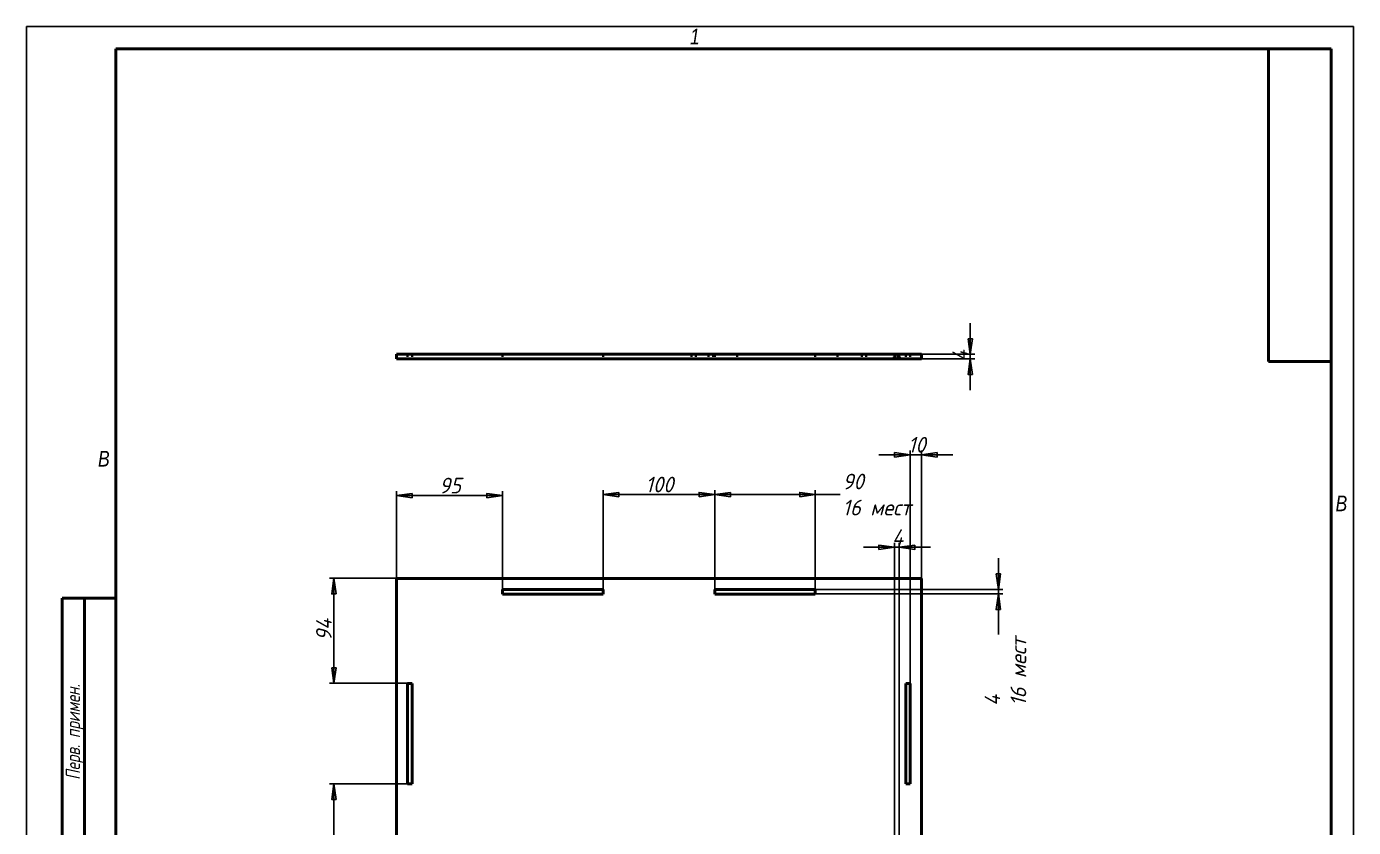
# Model space of a CAD drawing. Header units: millimetres. Extents: x 0 to 1279, y -15 to 1680.
# Drawn here: x 0 to 1188, y 963 to 1680 of the extents above; entities that cross this region are included whole.
import ezdxf
from ezdxf.enums import TextEntityAlignment as Align

# ---------------------------------------------------------------- set-up
doc = ezdxf.new("R2010")
doc.units = ezdxf.units.MM
doc.header["$LTSCALE"] = 4
doc.linetypes.add('DASHED', pattern=[0.2067, 0.1654, -0.0413])
for name, color, linetype, lineweight in [('Видимый контур (ГОСТ)', 7, 'Continuous', 50), ('Кромка (ГОСТ)', 7, 'Continuous', 50), ('Невидимый контур (ГОСТ)', 7, 'DASHED', 35), ('Обозначение (ГОСТ)', 7, 'Continuous', 25), ('Размер (ГОСТ)', 7, 'Continuous', 25), ('Эскизная геометрия (ГОСТ)', 7, 'Continuous', 50)]:
    doc.layers.add(name, color=color, linetype=linetype, lineweight=lineweight)
doc.styles.add('Альтернативный текст (ГОСТ)', font='', dxfattribs={"width": 0.8})
doc.styles.add('Обычный текст (ГОСТ)', font='GOST Common Italic.ttf')
doc.styles.get('Альтернативный текст (ГОСТ)').set_extended_font_data('Arial', italic=True)
doc.dimstyles.new('Обычный (ГОСТ)', dxfattribs={"dimscale": 4, "dimtxt": 3.5, "dimasz": 3.5, "dimexe": 1, "dimexo": 0, "dimgap": 0.5, "dimtad": 1, "dimrnd": 1e-08, "dimtxsty": 'Обычный текст (ГОСТ)', "dimblk": 'Filled-1', "dimcen": 0.09, "dimdle": 15, "dimclrd": 256, "dimclre": 256, "dimclrt": 256, "dimazin": 2, "dimtfac": 0.714286, "dimtdec": 3, "dimtmove": 0, "dimatfit": 3, "dimfxl": 1, "dimtolj": 1, "dimlwd": 25, "dimlwe": 25, "dimarcsym": 0})

# ---------------------------------------------------------------- blocks, each defined once
blk = doc.blocks.new('ГОСТ - Доп. графы 2')
at = {"layer": 'Эскизная геометрия (ГОСТ)'}
for p, q in [((-12, 0), (-12, 120)), ((-12, 120), (0, 120)), ((-7, 0), (-7, 120)), ((-12, 60), (0, 60)), ((0, 0), (-12, 0))]:
    blk.add_line(p, q, dxfattribs=at)
at = {"layer": 'Обозначение (ГОСТ)', "char_height": 3.17, "attachment_point": 5, "rotation": 90, "style": 'Альтернативный текст (ГОСТ)'}
for s, insert, width in [('\\fGOST Common|b0|i1;\\H3.1700;Перв. примен.', (-9.19, 90.05), 60.0143), ('\\fGOST Common|b0|i1;\\H3.1700;Справ. №', (-9.1, 30), 59.9357)]:
    blk.add_mtext(s, dxfattribs=dict(at, insert=insert, width=width))
at = {"layer": 'Обозначение (ГОСТ)', "lineweight": 30, "width": 0.8, "flags": 17}
for tag, p in [('Первичная_применяемость', (-3.65, 90.03)), ('Справочный_номер', (-3.55, 30.02))]:
    blk.add_attdef(tag, text='', height=3.17, rotation=90, dxfattribs=at).set_placement(p, align=Align.MIDDLE_CENTER)
blk = doc.blocks.new('ГОСТ - Доп. графы 4')
at = {"layer": 'Эскизная геометрия (ГОСТ)'}
for p, q in [((-14, -70), (-14, 0)), ((0, 0), (0, -70)), ((0, -70), (-14, -70))]:
    blk.add_line(p, q, dxfattribs=at)
at = {"layer": 'Обозначение (ГОСТ)', "color": 7, "lineweight": 30, "width": 0.8, "flags": 17}
blk.add_attdef('ОБОЗНАЧЕНИЕ', text='', height=5, rotation=90, dxfattribs=at).set_placement((-6.99, -35.15), align=Align.MIDDLE_CENTER)
blk = doc.blocks.new('Рамки ГОСТ_ граница 420x297')
at = {"layer": 'Кромка (ГОСТ)', "lineweight": 25}
for p, q in [((0, 0), (0, 420)), ((0, 420), (297, 420)), ((297, 420), (297, 0)), ((297, 0), (0, 0))]:
    blk.add_line(p, q, dxfattribs=at)
at = {"layer": 'Кромка (ГОСТ)'}
for p, q in [((292, 415), (20, 415)), ((20, 415), (20, 5)), ((292, 5), (292, 415)), ((292, 210), (297, 210)), ((20, 5), (292, 5))]:
    blk.add_line(p, q, dxfattribs=at)
at = {"layer": 'Кромка (ГОСТ)', "attachment_point": 1, "style": 'Альтернативный текст (ГОСТ)'}
for s, insert, char_height in [('\\A1;\\fArial|b0|i1;\\H3.5000;1', (148.5, 419.5), 3.5), ('\\A1;\\fArial|b0|i1;\\H3.5000;B', (16, 325), 3.5), ('\\A1;\\fArial|b0|i1;\\H3.5000;B', (293, 315), 3.5), ('\\A1;\\fArial|b0|i1;\\H3.5000;A', (16, 155), 3.5), ('\\A1;\\fArial|b0|i1;\\H3.5000;A', (293, 105), 3.5), ('\\A1;\\fArial|b0|i1;\\H3.5000;1', (148.5, 4.5), 3.5), ('\\A1;\\fGOST Common|b0|i1;\\H3.1700;Формат A3', (247, 4.5), 3.17)]:
    blk.add_mtext(s, dxfattribs=dict(at, insert=insert, char_height=char_height))
blk = doc.blocks.new('Filled-1')
at = {"color": 0}
for p, q in [((0, 0), (-1, 0.143)), ((-1, 0.143), (-1, -0.143)), ((-1, 0), (0, 0)), ((-1, -0.143), (0, 0))]:
    blk.add_line(p, q, dxfattribs=at)
at = {"color": 0, "flags": 128}
blk.add_lwpolyline([(-1, -0.143), (0, 0), (-1, 0.143), (-1, -0.143)], dxfattribs=at)
at = {"color": 0}
blk.add_solid([(-1, -0.143), (0, 0), (-1, 0.143), (-1, -0.143)], dxfattribs=at)
blk = doc.blocks.new('*D8')
at = {"layer": 'Defpoints', "color": 0, "linetype": 'Continuous', "transparency": 16777216}
for p in [(801.2, 1386.5), (801.2, 1382.5), (844.9, 1382.5)]:
    blk.add_point(p, dxfattribs=at)
at = {"layer": 'Размер (ГОСТ)', "linetype": 'Continuous', "lineweight": 25, "transparency": 16777216}
for p, q in [((844.9, 1400.5), (844.9, 1414.5)), ((801.2, 1386.5), (848.9, 1386.5)), ((801.2, 1382.5), (848.9, 1382.5)), ((844.9, 1386.5), (844.9, 1382.5)), ((844.9, 1368.5), (844.9, 1354.5))]:
    blk.add_line(p, q, dxfattribs=at)
at = {"layer": 'Размер (ГОСТ)', "linetype": 'Continuous', "lineweight": 25, "transparency": 16777216, "xscale": 14, "yscale": 14, "zscale": 14}
for p, rotation in [((844.9, 1386.5), 270), ((844.9, 1382.5), 90)]:
    blk.add_blockref('Filled-1', p, dxfattribs=dict(at, rotation=rotation))
at = {"layer": 'Размер (ГОСТ)', "linetype": 'Continuous', "lineweight": 25, "transparency": 16777216, "insert": (828.9, 1380.2), "char_height": 14, "attachment_point": 1, "rotation": 90, "style": 'Обычный текст (ГОСТ)'}
blk.add_mtext('\\A1;4', dxfattribs=at)
blk = doc.blocks.new('*D9')
at = {"layer": 'Defpoints', "color": 0, "linetype": 'Continuous', "transparency": 16777216}
for p in [(706.2, 1175.9), (706.2, 1171.9), (870.1, 1175.9)]:
    blk.add_point(p, dxfattribs=at)
at = {"layer": 'Размер (ГОСТ)', "linetype": 'Continuous', "lineweight": 25, "transparency": 16777216}
for p, q in [((870.1, 1189.9), (870.1, 1203.9)), ((706.2, 1175.9), (874.1, 1175.9)), ((706.2, 1171.9), (874.1, 1171.9)), ((870.1, 1175.9), (870.1, 1171.9)), ((870.1, 1157.9), (870.1, 1135.6))]:
    blk.add_line(p, q, dxfattribs=at)
at = {"layer": 'Размер (ГОСТ)', "linetype": 'Continuous', "lineweight": 25, "transparency": 16777216, "xscale": 14, "yscale": 14, "zscale": 14}
for p, rotation in [((870.1, 1175.9), 270), ((870.1, 1171.9), 90)]:
    blk.add_blockref('Filled-1', p, dxfattribs=dict(at, rotation=rotation))
at = {"layer": 'Размер (ГОСТ)', "linetype": 'Continuous', "lineweight": 25, "transparency": 16777216, "insert": (857.7, 1071.6), "char_height": 14, "attachment_point": 1, "rotation": 90, "style": 'Обычный текст (ГОСТ)'}
blk.add_mtext('\\A1;\\fGOST Common|b0|i1;4\\P\\fGOST Common|b0|i1;16 мест\\P', dxfattribs=at)
blk = doc.blocks.new('*D10')
at = {"layer": 'Defpoints', "color": 0, "linetype": 'Continuous', "transparency": 16777216}
for p in [(616.2, 1260.9), (616.2, 1175.9), (706.2, 1175.9)]:
    blk.add_point(p, dxfattribs=at)
at = {"layer": 'Размер (ГОСТ)', "linetype": 'Continuous', "lineweight": 25, "transparency": 16777216}
for p, q in [((616.2, 1175.9), (616.2, 1264.9)), ((630.2, 1260.9), (692.2, 1260.9)), ((706.2, 1175.9), (706.2, 1264.9)), ((706.2, 1260.9), (728.5, 1260.9))]:
    blk.add_line(p, q, dxfattribs=at)
at = {"layer": 'Размер (ГОСТ)', "linetype": 'Continuous', "lineweight": 25, "transparency": 16777216, "xscale": 14, "yscale": 14, "zscale": 14, "rotation": 180}
blk.add_blockref('Filled-1', (616.2, 1260.9), dxfattribs=at)
at = {"layer": 'Размер (ГОСТ)', "linetype": 'Continuous', "lineweight": 25, "transparency": 16777216, "xscale": 14, "yscale": 14, "zscale": 14}
blk.add_blockref('Filled-1', (706.2, 1260.9), dxfattribs=at)
at = {"layer": 'Размер (ГОСТ)', "linetype": 'Continuous', "lineweight": 25, "transparency": 16777216, "insert": (730.5, 1279.6), "char_height": 14, "attachment_point": 1, "style": 'Обычный текст (ГОСТ)'}
blk.add_mtext('\\A1;\\fGOST Common|b0|i1;90\\P\\fGOST Common|b0|i1;16 мест', dxfattribs=at)
blk = doc.blocks.new('*D11')
at = {"layer": 'Defpoints', "color": 0, "linetype": 'Continuous', "transparency": 16777216}
for p in [(777.2, 1213.7), (777.2, 857.9), (781.2, 857.9)]:
    blk.add_point(p, dxfattribs=at)
at = {"layer": 'Размер (ГОСТ)', "linetype": 'Continuous', "lineweight": 25, "transparency": 16777216}
for p, q in [((763.2, 1213.7), (749.2, 1213.7)), ((777.2, 857.9), (777.2, 1217.7)), ((781.2, 1213.7), (777.2, 1213.7)), ((781.2, 857.9), (781.2, 1217.7)), ((795.2, 1213.7), (809.2, 1213.7))]:
    blk.add_line(p, q, dxfattribs=at)
at = {"layer": 'Размер (ГОСТ)', "linetype": 'Continuous', "lineweight": 25, "transparency": 16777216, "xscale": 14, "yscale": 14, "zscale": 14}
blk.add_blockref('Filled-1', (777.2, 1213.7), dxfattribs=at)
at = {"layer": 'Размер (ГОСТ)', "linetype": 'Continuous', "lineweight": 25, "transparency": 16777216, "xscale": 14, "yscale": 14, "zscale": 14, "rotation": 180}
blk.add_blockref('Filled-1', (781.2, 1213.7), dxfattribs=at)
at = {"layer": 'Размер (ГОСТ)', "linetype": 'Continuous', "lineweight": 25, "transparency": 16777216, "insert": (774.9, 1229.7), "char_height": 14, "attachment_point": 1, "style": 'Обычный текст (ГОСТ)'}
blk.add_mtext('\\A1;4', dxfattribs=at)
blk = doc.blocks.new('*D14')
at = {"layer": 'Defpoints', "color": 0, "linetype": 'Continuous', "transparency": 16777216}
for p in [(331.2, 1260), (331.2, 1185.9), (426.2, 1175.9)]:
    blk.add_point(p, dxfattribs=at)
at = {"layer": 'Размер (ГОСТ)', "linetype": 'Continuous', "lineweight": 25, "transparency": 16777216}
for p, q in [((331.2, 1185.9), (331.2, 1264)), ((412.2, 1260), (345.2, 1260)), ((426.2, 1175.9), (426.2, 1264))]:
    blk.add_line(p, q, dxfattribs=at)
at = {"layer": 'Размер (ГОСТ)', "linetype": 'Continuous', "lineweight": 25, "transparency": 16777216, "xscale": 14, "yscale": 14, "zscale": 14, "rotation": 180}
blk.add_blockref('Filled-1', (331.2, 1260), dxfattribs=at)
at = {"layer": 'Размер (ГОСТ)', "linetype": 'Continuous', "lineweight": 25, "transparency": 16777216, "xscale": 14, "yscale": 14, "zscale": 14}
blk.add_blockref('Filled-1', (426.2, 1260), dxfattribs=at)
at = {"layer": 'Размер (ГОСТ)', "linetype": 'Continuous', "lineweight": 25, "transparency": 16777216, "insert": (369.4, 1276), "char_height": 14, "attachment_point": 1, "style": 'Обычный текст (ГОСТ)'}
blk.add_mtext('\\A1;95', dxfattribs=at)
blk = doc.blocks.new('*D15')
at = {"layer": 'Defpoints', "color": 0, "linetype": 'Continuous', "transparency": 16777216}
for p in [(616.2, 1260.9), (516.2, 1175.9), (616.2, 1175.9)]:
    blk.add_point(p, dxfattribs=at)
at = {"layer": 'Размер (ГОСТ)', "linetype": 'Continuous', "lineweight": 25, "transparency": 16777216}
for p, q in [((516.2, 1175.9), (516.2, 1264.9)), ((530.2, 1260.9), (602.2, 1260.9)), ((616.2, 1175.9), (616.2, 1264.9))]:
    blk.add_line(p, q, dxfattribs=at)
at = {"layer": 'Размер (ГОСТ)', "linetype": 'Continuous', "lineweight": 25, "transparency": 16777216, "xscale": 14, "yscale": 14, "zscale": 14, "rotation": 180}
blk.add_blockref('Filled-1', (516.2, 1260.9), dxfattribs=at)
at = {"layer": 'Размер (ГОСТ)', "linetype": 'Continuous', "lineweight": 25, "transparency": 16777216, "xscale": 14, "yscale": 14, "zscale": 14}
blk.add_blockref('Filled-1', (616.2, 1260.9), dxfattribs=at)
at = {"layer": 'Размер (ГОСТ)', "linetype": 'Continuous', "lineweight": 25, "transparency": 16777216, "insert": (554.1, 1276.9), "char_height": 14, "attachment_point": 1, "style": 'Обычный текст (ГОСТ)'}
blk.add_mtext('\\A1;100', dxfattribs=at)
blk = doc.blocks.new('*D16')
at = {"layer": 'Defpoints', "color": 0, "linetype": 'Continuous', "transparency": 16777216}
for p in [(275.2, 1185.9), (331.2, 1185.9), (341.2, 1091.9)]:
    blk.add_point(p, dxfattribs=at)
at = {"layer": 'Размер (ГОСТ)', "linetype": 'Continuous', "lineweight": 25, "transparency": 16777216}
for p, q in [((331.2, 1185.9), (271.2, 1185.9)), ((275.2, 1105.9), (275.2, 1171.9)), ((341.2, 1091.9), (271.2, 1091.9))]:
    blk.add_line(p, q, dxfattribs=at)
at = {"layer": 'Размер (ГОСТ)', "linetype": 'Continuous', "lineweight": 25, "transparency": 16777216, "xscale": 14, "yscale": 14, "zscale": 14}
for p, rotation in [((275.2, 1185.9), 90), ((275.2, 1091.9), 270)]:
    blk.add_blockref('Filled-1', p, dxfattribs=dict(at, rotation=rotation))
at = {"layer": 'Размер (ГОСТ)', "linetype": 'Continuous', "lineweight": 25, "transparency": 16777216, "insert": (259.2, 1129.8), "char_height": 14, "attachment_point": 1, "rotation": 90, "style": 'Обычный текст (ГОСТ)'}
blk.add_mtext('\\A1;94', dxfattribs=at)
blk = doc.blocks.new('*D17')
at = {"layer": 'Defpoints', "color": 0, "linetype": 'Continuous', "transparency": 16777216}
for p in [(341.2, 1001.9), (275.2, 880.4), (341.2, 880.4)]:
    blk.add_point(p, dxfattribs=at)
at = {"layer": 'Размер (ГОСТ)', "linetype": 'Continuous', "lineweight": 25, "transparency": 16777216}
for p, q in [((341.2, 1001.9), (271.2, 1001.9)), ((275.2, 987.9), (275.2, 894.4)), ((341.2, 880.4), (271.2, 880.4))]:
    blk.add_line(p, q, dxfattribs=at)
at = {"layer": 'Размер (ГОСТ)', "linetype": 'Continuous', "lineweight": 25, "transparency": 16777216, "xscale": 14, "yscale": 14, "zscale": 14}
for p, rotation in [((275.2, 1001.9), 90), ((275.2, 880.4), 270)]:
    blk.add_blockref('Filled-1', p, dxfattribs=dict(at, rotation=rotation))
at = {"layer": 'Размер (ГОСТ)', "linetype": 'Continuous', "lineweight": 25, "transparency": 16777216, "insert": (259.2, 928.7), "char_height": 14, "attachment_point": 1, "rotation": 90, "style": 'Обычный текст (ГОСТ)'}
blk.add_mtext('\\A1;122', dxfattribs=at)
blk = doc.blocks.new('*D21')
at = {"layer": 'Defpoints', "color": 0, "linetype": 'Continuous', "transparency": 16777216}
for p in [(801.2, 1296.5), (801.2, 1185.9), (791.2, 1091.9)]:
    blk.add_point(p, dxfattribs=at)
at = {"layer": 'Размер (ГОСТ)', "linetype": 'Continuous', "lineweight": 25, "transparency": 16777216}
for p, q in [((777.2, 1296.5), (763.2, 1296.5)), ((791.2, 1091.9), (791.2, 1300.5)), ((791.2, 1296.5), (801.2, 1296.5)), ((801.2, 1185.9), (801.2, 1300.5)), ((815.2, 1296.5), (829.2, 1296.5))]:
    blk.add_line(p, q, dxfattribs=at)
at = {"layer": 'Размер (ГОСТ)', "linetype": 'Continuous', "lineweight": 25, "transparency": 16777216, "xscale": 14, "yscale": 14, "zscale": 14}
blk.add_blockref('Filled-1', (791.2, 1296.5), dxfattribs=at)
at = {"layer": 'Размер (ГОСТ)', "linetype": 'Continuous', "lineweight": 25, "transparency": 16777216, "xscale": 14, "yscale": 14, "zscale": 14, "rotation": 180}
blk.add_blockref('Filled-1', (801.2, 1296.5), dxfattribs=at)
at = {"layer": 'Размер (ГОСТ)', "linetype": 'Continuous', "lineweight": 25, "transparency": 16777216, "insert": (789.1, 1312.5), "char_height": 14, "attachment_point": 1, "style": 'Обычный текст (ГОСТ)'}
blk.add_mtext('\\A1;10', dxfattribs=at)

msp = doc.modelspace()

# ---------------------------------------------------------------- linework, layer by layer
at = {"layer": 'Видимый контур (ГОСТ)'}
for p, q in [((331.195, 1382.523), (331.195, 1386.523)), ((331.195, 1386.523), (801.195, 1386.523)), ((331.195, 1382.523), (801.195, 1382.523)), ((801.195, 1382.523), (801.195, 1386.523)), ((331.195, 1185.866), (331.195, 484.866)), ((801.195, 1185.866), (331.195, 1185.866)), ((801.195, 484.866), (801.195, 1185.866)), ((426.195, 1175.866), (516.195, 1175.866)), ((426.195, 1171.866), (426.195, 1175.866)), ((516.195, 1171.866), (426.195, 1171.866)), ((516.195, 1175.866), (516.195, 1171.866)), ((616.195, 1175.866), (706.195, 1175.866)), ((616.195, 1171.866), (616.195, 1175.866)), ((706.195, 1171.866), (616.195, 1171.866)), ((706.195, 1175.866), (706.195, 1171.866)), ((341.195, 1091.866), (345.195, 1091.866)), ((341.195, 1001.866), (341.195, 1091.866)), ((345.195, 1091.866), (345.195, 1001.866)), ((787.195, 1091.866), (791.195, 1091.866)), ((787.195, 1001.866), (787.195, 1091.866)), ((791.195, 1091.866), (791.195, 1001.866)), ((345.195, 1001.866), (341.195, 1001.866)), ((791.195, 1001.866), (787.195, 1001.866))]:
    msp.add_line(p, q, dxfattribs=at)
at = {"layer": 'Невидимый контур (ГОСТ)', "ltscale": 1.904597}
for p, q in [((341.195, 1382.523), (341.195, 1386.523)), ((345.195, 1382.523), (345.195, 1386.523)), ((426.195, 1382.523), (426.195, 1386.523)), ((516.195, 1382.523), (516.195, 1386.523)), ((595.195, 1382.523), (595.195, 1386.523)), ((599.195, 1382.523), (599.195, 1386.523)), ((610.695, 1382.523), (610.695, 1386.523)), ((614.695, 1382.523), (614.695, 1386.523)), ((616.195, 1382.523), (616.195, 1386.523)), ((636.195, 1382.523), (636.195, 1386.523)), ((706.195, 1382.523), (706.195, 1386.523)), ((726.195, 1382.523), (726.195, 1386.523)), ((747.695, 1382.523), (747.695, 1386.523)), ((751.695, 1382.523), (751.695, 1386.523)), ((777.195, 1382.523), (777.195, 1386.523)), ((781.195, 1382.523), (781.195, 1386.523)), ((787.195, 1382.523), (787.195, 1386.523)), ((791.195, 1382.523), (791.195, 1386.523))]:
    msp.add_line(p, q, dxfattribs=at)
at = {"layer": 'Невидимый контур (ГОСТ)', "ltscale": 3.889358}
msp.add_line((781.795, 1384.223), (776.595, 1384.223), dxfattribs=at)
at = {"layer": 'Невидимый контур (ГОСТ)', "ltscale": 0.809396}
for p, q in [((776.595, 1382.523), (776.595, 1384.223)), ((781.795, 1382.523), (781.795, 1384.223))]:
    msp.add_line(p, q, dxfattribs=at)

# ---------------------------------------------------------------- block references
at = {"xscale": 4, "yscale": 4, "zscale": 4}
for name, p in [('Рамки ГОСТ_ граница 420x297', (0, 0)), ('ГОСТ - Доп. графы 4', (1168, 1660)), ('ГОСТ - Доп. графы 2', (80, 688))]:
    msp.add_blockref(name, p, dxfattribs=at)

# ---------------------------------------------------------------- dimensions: what is measured, and where the dimension line sits
at = {"layer": 'Размер (ГОСТ)', "linetype": 'Continuous', "lineweight": 25}
for base, p1, p2, angle, override, picture, middle in [((844.899, 1382.523), (801.195, 1386.523), (801.195, 1382.523), 270, {"dimgap": 0.5, "dimdec": 2, "dimtol": 0, "dimlim": 0, "dimtp": 0, "dimtm": 0, "dimtdec": 3, "dimtofl": 1, "dimatfit": 1}, '*D8', (844.899, 1384.523)), ((801.195, 1296.51), (791.195, 1091.866), (801.195, 1185.866), 180, {"dimgap": 0.5, "dimdec": 2, "dimtol": 0, "dimlim": 0, "dimtp": 0, "dimtm": 0, "dimtdec": 3, "dimtofl": 1, "dimatfit": 1}, '*D21', (796.195, 1296.51)), ((331.195, 1259.995), (426.195, 1175.866), (331.195, 1185.866), 180, {"dimgap": 0.5, "dimdec": 2, "dimtol": 0, "dimlim": 0, "dimtp": 0, "dimtm": 0, "dimtdec": 3, "dimtofl": 0, "dimatfit": 1}, '*D14', (378.695, 1259.995)), ((616.195, 1260.884), (516.195, 1175.866), (616.195, 1175.866), 180, {"dimgap": 0.5, "dimdec": 2, "dimtol": 0, "dimlim": 0, "dimtp": 0, "dimtm": 0, "dimtdec": 3, "dimtofl": 0, "dimatfit": 1}, '*D15', (566.195, 1260.884)), ((777.195, 1213.722), (781.195, 857.866), (777.195, 857.866), 180, {"dimgap": 0.5, "dimdec": 2, "dimtol": 0, "dimlim": 0, "dimtp": 0, "dimtm": 0, "dimtdec": 3, "dimtofl": 1, "dimatfit": 1}, '*D11', (779.195, 1213.722)), ((275.157, 1185.866), (341.195, 1091.866), (331.195, 1185.866), 90, {"dimgap": 0.5, "dimdec": 2, "dimtol": 0, "dimlim": 0, "dimtp": 0, "dimtm": 0, "dimtdec": 3, "dimtofl": 0, "dimatfit": 1}, '*D16', (275.157, 1138.866)), ((275.157188967, 880.365760937), (341.194564454, 1001.865760937), (341.194564454, 880.365760937), 90, {"dimgap": 0.5, "dimdec": 0, "dimtol": 0, "dimlim": 0, "dimtp": 0, "dimtm": 0, "dimtdec": 3, "dimtofl": 0, "dimatfit": 1}, '*D17', (275.157188967, 941.115760937))]:
    dim = msp.add_linear_dim(base=base, p1=p1, p2=p2, angle=angle, dimstyle='Обычный (ГОСТ)', override=override, dxfattribs=at)
    dim.commit()
    dim.dimension.update_dxf_attribs({"geometry": picture, "text_midpoint": middle, "dimtype": 160})
for base, p1, p2, angle, text, override, picture, middle in [((616.195, 1260.884), (706.195, 1175.866), (616.195, 1175.866), 180, '\\fGOST Common|b0|i1;<>\\P\\fGOST Common|b0|i1;16 мест', {"dimgap": 0.5, "dimtad": 0, "dimdec": 2, "dimtol": 0, "dimlim": 0, "dimtp": 0, "dimtm": 0, "dimtdec": 3, "dimtofl": 0, "dimatfit": 2, "dimtvp": 0}, '*D10', (761.469, 1260.884)), ((870.14, 1175.866), (706.195, 1171.866), (706.195, 1175.866), 90, '\\fGOST Common|b0|i1;<>\\P\\fGOST Common|b0|i1;16 мест\\P', {"dimgap": 0.5, "dimtad": 0, "dimdec": 2, "dimtol": 0, "dimlim": 0, "dimtp": 0, "dimtm": 0, "dimtdec": 3, "dimtofl": 1, "dimatfit": 1, "dimtvp": -0.166667}, '*D9', (870.14, 1102.592))]:
    dim = msp.add_linear_dim(base=base, p1=p1, p2=p2, angle=angle, text=text, dimstyle='Обычный (ГОСТ)', override=override, dxfattribs=at)
    dim.commit()
    dim.dimension.update_dxf_attribs({"geometry": picture, "text_midpoint": middle, "dimtype": 160})

doc.saveas('drawing.dxf')
